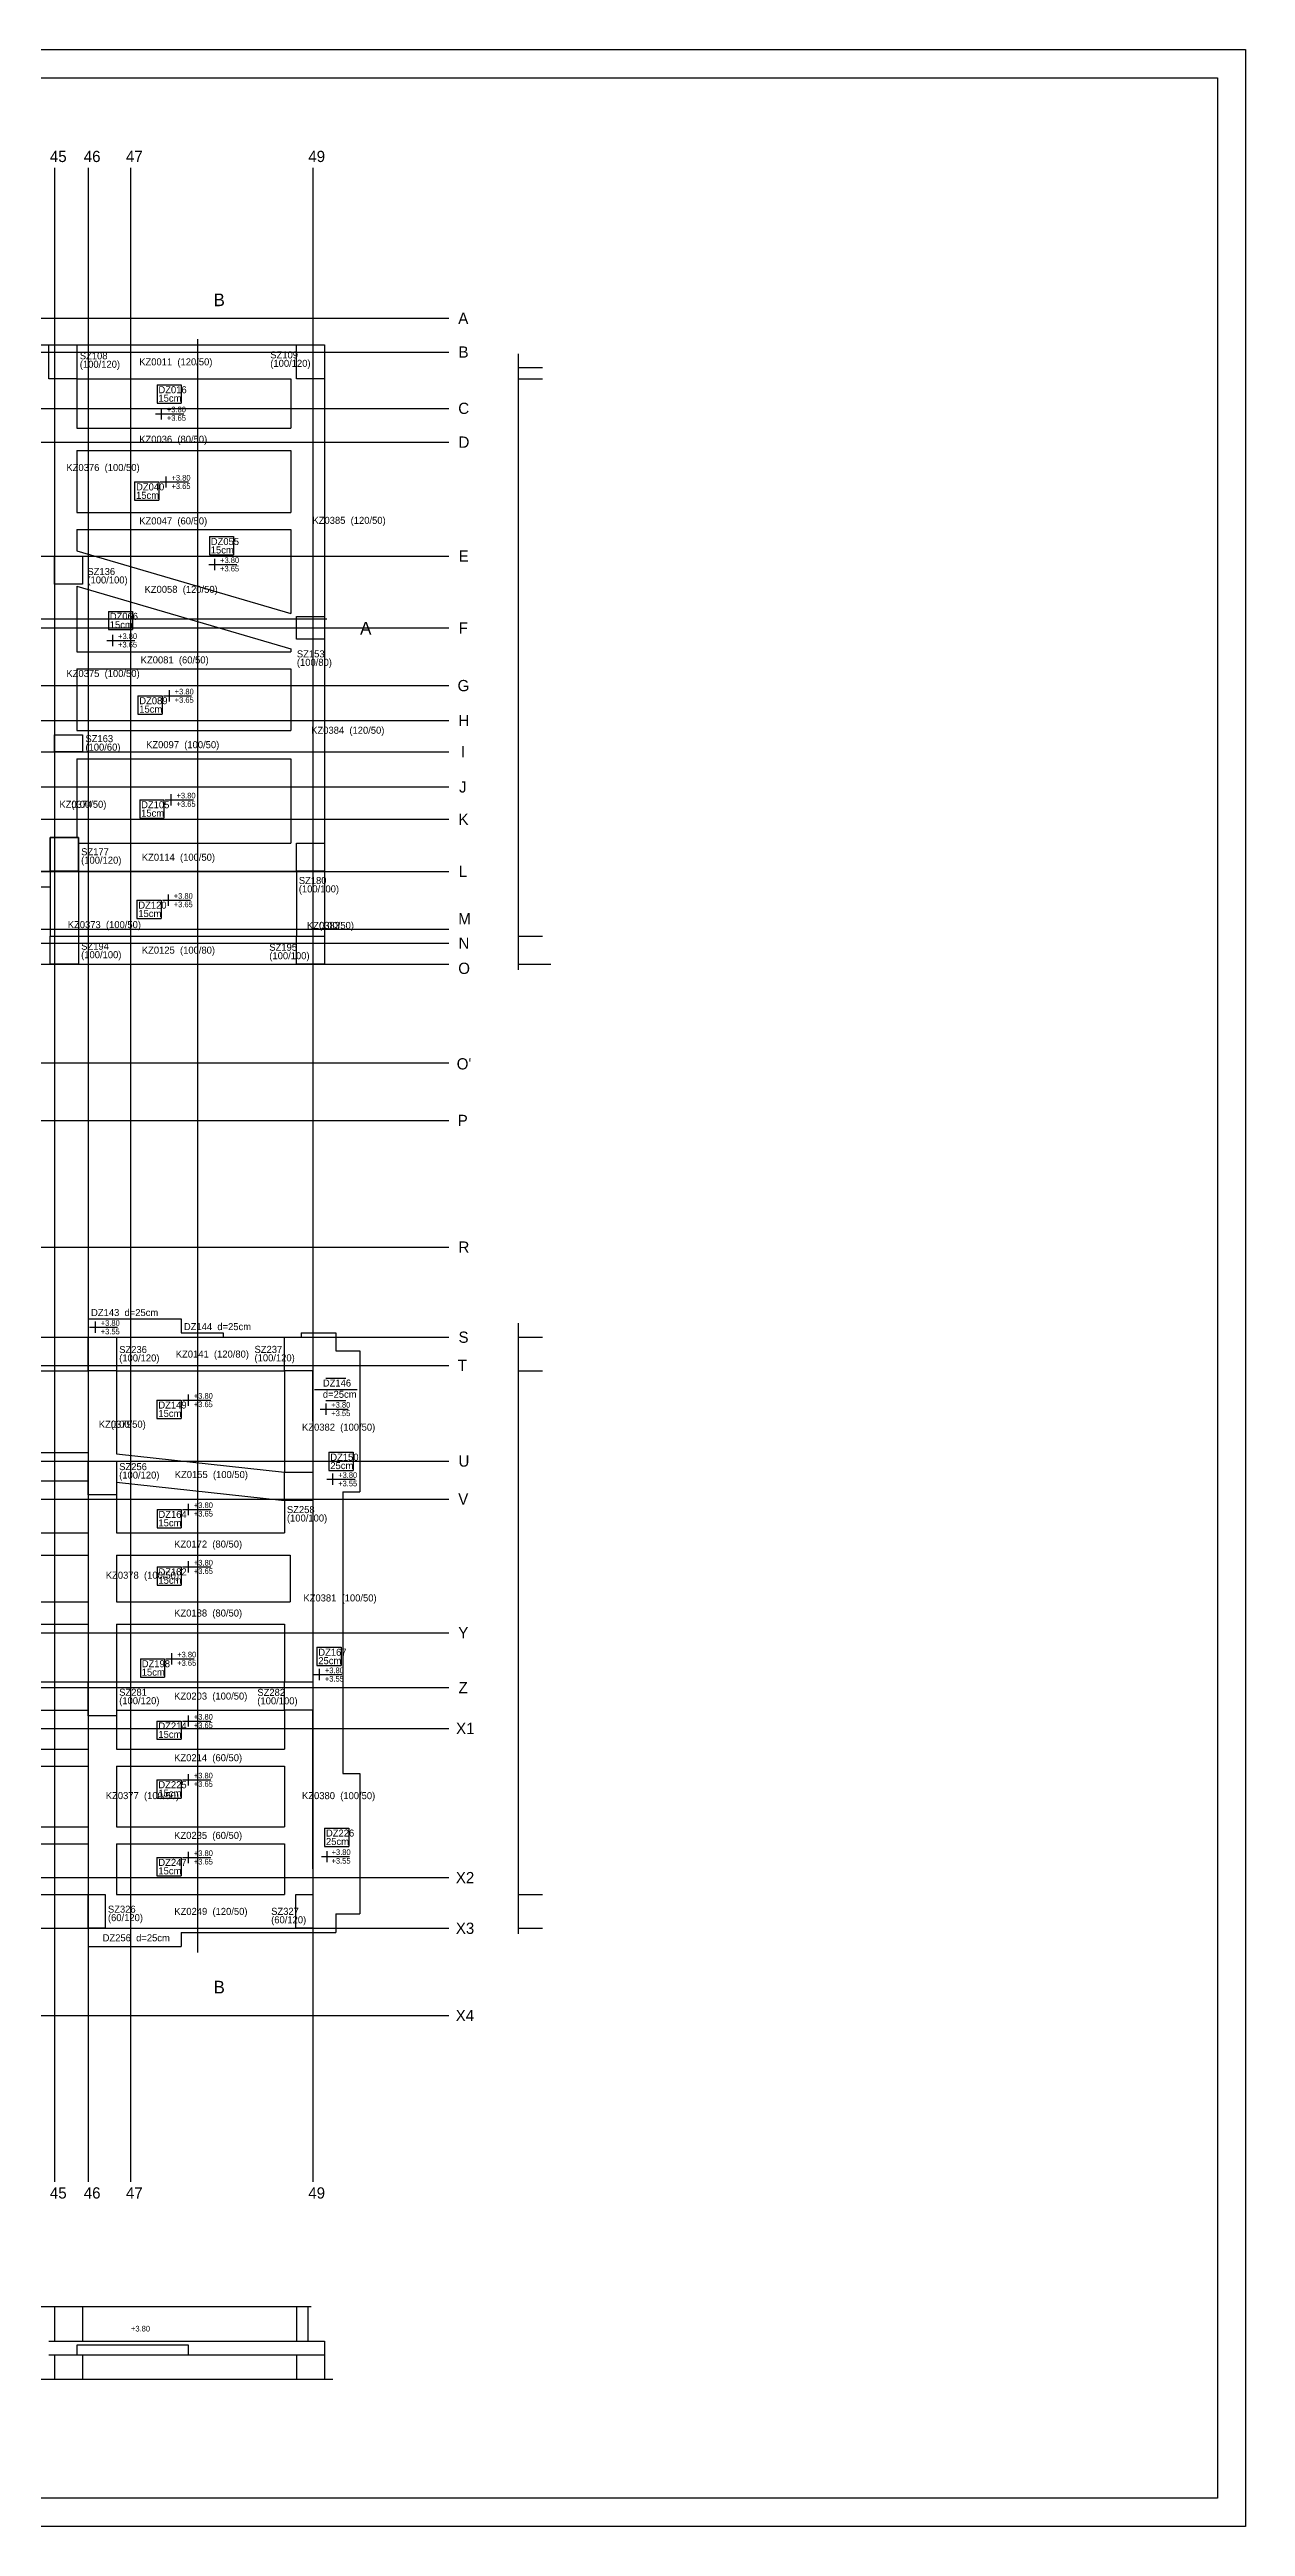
# Model space of a CAD drawing. Header units: millimetres. Extents: x -523454 to -504456, y -75378 to -66578.
# Drawn here: x -508707 to -504456, y -75378 to -66578 of the extents above; entities that cross this region are included whole.
import ezdxf

# ---------------------------------------------------------------- set-up
doc = ezdxf.new("R2010")
doc.units = ezdxf.units.MM
for name, color, linetype in [('KM Aks', 7, 'Continuous'), ('KM Döşeme Markası', 7, 'Continuous'), ('KM Kesik', 7, 'Continuous'), ('KM Kesit', 7, 'Continuous'), ('KM Kesit görünüş', 7, 'Continuous'), ('KM Kesit Simge', 7, 'Continuous'), ('KM Kiriş', 7, 'Continuous'), ('KM Kiriş Markası', 7, 'Continuous'), ('KM Kolon', 7, 'Continuous'), ('KM Kolon Markası', 7, 'Continuous'), ('KM Kot kesit', 7, 'Continuous'), ('LGP-SLAB2', 7, 'Continuous'), ('REBAR_DET2', 7, 'Continuous'), ('REBAR_DET3', 7, 'Continuous'), ('SLAB3', 7, 'Continuous'), ('TABLO', 7, 'Continuous'), ('VM Aks Markası', 7, 'Continuous')]:
    doc.layers.add(name, color=color, linetype=linetype)

msp = doc.modelspace()

# ---------------------------------------------------------------- linework, layer by layer
at = {"layer": 'KM Aks'}
for p, q in [((-508689.5, -66997.4), (-508689.5, -74152.7)), ((-508569.5, -66997.4), (-508569.5, -74152.7)), ((-508419.1, -66997.4), (-508419.1, -74152.7)), ((-507771.5, -66997.4), (-507771.5, -74152.7)), ((-521159.5, -67532.4), (-507288.3, -67532.4)), ((-521159.5, -67652.4), (-507288.3, -67652.4)), ((-521159.5, -67852.4), (-507288.3, -67852.4)), ((-521159.5, -67972.4), (-507288.3, -67972.4)), ((-521159.5, -68377.4), (-507288.3, -68377.4)), ((-521159.5, -68632.4), (-507288.3, -68632.4)), ((-521159.5, -68837.4), (-507288.3, -68837.4)), ((-521159.5, -68961.4), (-507288.3, -68961.4)), ((-521159.5, -69072.4), (-507288.3, -69072.4)), ((-521159.5, -69197.4), (-507288.3, -69197.4)), ((-521159.5, -69312.4), (-507288.3, -69312.4)), ((-521159.5, -69497.4), (-507288.3, -69497.4)), ((-521159.5, -69702.4), (-507288.3, -69702.4)), ((-521159.5, -69752.4), (-507288.3, -69752.4)), ((-521159.5, -69827.4), (-507288.3, -69827.4)), ((-521159.5, -70177.4), (-507288.3, -70177.4)), ((-521159.5, -70382.4), (-507288.3, -70382.4)), ((-521159.5, -70832.4), (-507288.3, -70832.4)), ((-521159.5, -71152.4), (-507288.3, -71152.4)), ((-521159.5, -71252.4), (-507288.3, -71252.4)), ((-521159.5, -71592.4), (-507288.3, -71592.4)), ((-521159.5, -71727.4), (-507288.3, -71727.4)), ((-521159.5, -72202.4), (-507288.3, -72202.4)), ((-521159.5, -72397.4), (-507288.3, -72397.4)), ((-521159.5, -72542.4), (-507288.3, -72542.4)), ((-521159.5, -73072.4), (-507288.3, -73072.4)), ((-521159.5, -73252.4), (-507288.3, -73252.4)), ((-521159.5, -73562.4), (-507288.3, -73562.4))]:
    msp.add_line(p, q, dxfattribs=at)
at = {"layer": 'KM Kesik'}
for p, q in [((-507039.9, -69847.3), (-507039.9, -67658.9)), ((-507039.9, -73272.4), (-507039.9, -71102.1)), ((-520718.9, -74595.8), (-507776.7, -74595.8)), ((-520744.5, -74854), (-507699.7, -74854))]:
    msp.add_line(p, q, dxfattribs=at)
at = {"layer": 'KM Kesit'}
msp.add_lwpolyline([(-508709.4, -74718.8), (-507729.5, -74718.8), (-507729.5, -74768.8), (-508213.1, -74768.8), (-508213.1, -74733.8), (-508609.4, -74733.8), (-508609.4, -74768.8), (-508709.4, -74768.8)], dxfattribs=at)
at = {"layer": 'KM Kesit görünüş'}
for p, q in [((-507039.9, -67707.3), (-506954.7, -67707.3)), ((-507039.9, -67747.3), (-506954.7, -67747.3)), ((-507039.9, -69727.3), (-506954.7, -69727.3)), ((-507039.9, -69827.3), (-506924.7, -69827.3)), ((-507039.9, -71152.1), (-506954.7, -71152.1)), ((-507039.9, -71272.1), (-506954.7, -71272.1)), ((-507039.9, -73132.4), (-506954.7, -73132.4)), ((-507039.9, -73252.4), (-506954.7, -73252.4)), ((-508689.5, -74595.8), (-508689.5, -74718.8)), ((-508589.5, -74595.8), (-508589.5, -74718.8)), ((-507829.5, -74595.8), (-507829.5, -74718.8)), ((-507789.4, -74595.8), (-507789.4, -74718.8)), ((-508689.5, -74768.8), (-508689.5, -74854)), ((-508213.1, -74768.8), (-508609.4, -74768.8)), ((-508589.5, -74768.8), (-508589.5, -74854)), ((-507829.5, -74768.8), (-507829.5, -74854)), ((-507729.5, -74768.8), (-507729.5, -74854))]:
    msp.add_line(p, q, dxfattribs=at)
at = {"layer": 'KM Kesit Simge'}
for p, q in [((-508179.9, -73338.6), (-508179.9, -67607.2)), ((-520808.7, -68600.1), (-507720.9, -68600.1))]:
    msp.add_line(p, q, dxfattribs=at)
at = {"layer": 'KM Kiriş'}
for p, q in [((-509439.4, -67627.3), (-508689.5, -67627.3)), ((-508609.4, -67627.3), (-507829.5, -67627.3)), ((-508609.4, -67747.3), (-507849.4, -67747.3)), ((-508609.4, -67747.4), (-508609.4, -67922.3)), ((-507849.4, -67747.3), (-507849.4, -67922.3)), ((-507729.4, -67747.4), (-507729.4, -68002.3)), ((-508609.4, -67922.3), (-507849.4, -67922.3)), ((-507729.4, -67922.3), (-507729.4, -68282.3)), ((-508609.4, -68002.3), (-507849.4, -68002.3)), ((-508609.4, -68002.3), (-508609.4, -68222.3)), ((-507849.4, -68002.3), (-507849.4, -68222.3)), ((-508609.4, -68222.3), (-507849.4, -68222.3)), ((-508609.4, -68282.3), (-507849.4, -68282.3)), ((-508609.4, -68282.3), (-508609.4, -68359)), ((-507849.4, -68282.3), (-507849.4, -68581.5)), ((-507729.4, -68222.3), (-507729.5, -68592.3)), ((-508609.4, -68359), (-507849.4, -68581.5)), ((-508609.4, -68484), (-507849.4, -68706.6)), ((-508609.4, -68484), (-508609.4, -68717.3)), ((-508609.4, -68717.3), (-507849.4, -68717.3)), ((-507849.4, -68706.6), (-507849.4, -68717.3)), ((-507729.4, -68672.3), (-507729.4, -68717.3)), ((-507729.4, -68717.3), (-507729.4, -69097.3)), ((-508609.4, -68777.3), (-507849.4, -68777.3)), ((-508609.4, -68777.3), (-508609.4, -68997.3)), ((-507849.4, -68777.3), (-507849.4, -68997.3)), ((-508609.4, -68997.3), (-507849.4, -68997.3)), ((-507729.4, -68997.3), (-507729.5, -69397.4)), ((-508609.4, -69097.3), (-507849.4, -69097.3)), ((-508609.4, -69097.3), (-508609.4, -69377.3)), ((-507849.4, -69097.3), (-507849.4, -69397.3)), ((-508604.6, -69397.3), (-507849.4, -69397.3)), ((-509459.5, -69497.3), (-508704.6, -69497.3)), ((-508704.6, -69497.3), (-508704.6, -69727.3)), ((-508604.6, -69497.3), (-507829.5, -69497.3)), ((-508604.6, -69497.3), (-508604.6, -69727.3)), ((-507829.5, -69497.4), (-507829.4, -69727.3)), ((-507729.4, -69497.4), (-507729.4, -69727.3)), ((-510210.5, -69552.4), (-508704.6, -69552.4)), ((-508604.6, -69727.3), (-507829.4, -69727.3)), ((-508604.6, -69827.3), (-507829.4, -69827.3)), ((-508569.4, -71087.4), (-508569.4, -71152.4)), ((-508569.4, -71087.4), (-508239.4, -71087.4)), ((-508239.4, -71087.4), (-508239.4, -71137.4)), ((-509297.5, -71152.4), (-508569.5, -71152.4)), ((-508469.5, -71152.4), (-507871.4, -71152.4)), ((-508239.4, -71137.4), (-508089.4, -71137.4)), ((-508089.4, -71137.4), (-508089.4, -71152.4)), ((-507812, -71137.4), (-507812, -71152.4)), ((-507812, -71137.4), (-507689.4, -71137.4)), ((-507812, -71152.4), (-507771.4, -71152.4)), ((-507689.4, -71137.4), (-507689.4, -71152.4)), ((-507689.4, -71152.4), (-507689.4, -71201.1)), ((-509297.5, -71272.4), (-508569.5, -71272.4)), ((-508569.5, -71272.4), (-508569.4, -71562.4)), ((-508469.5, -71272.4), (-507871.4, -71272.4)), ((-508469.4, -71272.4), (-508469.4, -71567.1)), ((-507872, -71272.4), (-507872, -71632)), ((-507772, -71272.4), (-507771.4, -71632.4)), ((-507689.4, -71201.1), (-507604.4, -71201.1)), ((-507604.4, -71201.1), (-507604.4, -71702.4)), ((-509297.5, -71562.4), (-508569.4, -71562.4)), ((-508469.4, -71567.1), (-507871.4, -71632.1)), ((-509297.5, -71662.4), (-508569.4, -71662.4)), ((-508569.4, -71662.4), (-508569.4, -71847.4)), ((-508469.4, -71667.7), (-507871.4, -71732.7)), ((-508469.4, -71667.7), (-508469.4, -71847.4)), ((-507664.4, -71702.4), (-507604.4, -71702.4)), ((-507664.4, -71702.4), (-507664.4, -72702.4)), ((-507871.4, -71732.7), (-507871.4, -71847.4)), ((-507771.4, -71732.4), (-507771.4, -72377.4)), ((-509297.5, -71847.4), (-508569.4, -71847.4)), ((-508469.4, -71847.4), (-507871.4, -71847.4)), ((-509297.5, -71927.4), (-508569.4, -71927.4)), ((-508569.4, -71927.4), (-508569.4, -72092.4)), ((-508469.4, -71927.4), (-507851.4, -71927.4)), ((-508469.4, -71927.4), (-508469.4, -72092.4)), ((-507851.4, -71927.4), (-507851.4, -72092.4)), ((-509297.5, -72092.4), (-508569.4, -72092.4)), ((-508469.4, -72092.4), (-507851.4, -72092.4)), ((-509297.5, -72172.4), (-508569.4, -72172.4)), ((-508569.4, -72172.4), (-508569.5, -72377.4)), ((-508469.4, -72172.4), (-507871.4, -72172.4)), ((-508469.4, -72172.4), (-508469.4, -72377.4)), ((-507871.4, -72172.4), (-507871.4, -72377.4)), ((-509297.5, -72377.4), (-508569.5, -72377.4)), ((-508469.5, -72377.4), (-507871.4, -72377.4)), ((-509297.5, -72477.4), (-508569.5, -72477.4)), ((-508569.5, -72477.4), (-508569.4, -72616.4)), ((-508469.4, -72477.4), (-507871.4, -72477.4)), ((-508469.4, -72477.4), (-508469.4, -72616.4)), ((-507872, -72477.4), (-507872, -72616.4)), ((-507772, -72477.4), (-507772, -72676.4)), ((-509297.5, -72616.4), (-508569.4, -72616.4)), ((-509297.5, -72676.4), (-508569.4, -72676.4)), ((-508569.4, -72676.4), (-508569.4, -72892.4)), ((-508469.4, -72616.4), (-507872, -72616.4)), ((-508469.4, -72676.4), (-507872, -72676.4)), ((-508469.4, -72676.4), (-508469.4, -72892.4)), ((-507872, -72676.4), (-507872, -72892.4)), ((-507772, -72616.4), (-507772, -72952.4)), ((-507664.4, -72702.4), (-507604.4, -72702.4)), ((-507604.4, -72702.4), (-507604.4, -73201)), ((-509297.5, -72892.4), (-508569.4, -72892.4)), ((-508469.4, -72892.4), (-507872, -72892.4)), ((-509297.5, -72952.4), (-508569.4, -72952.4)), ((-508569.4, -72952.4), (-508569.5, -73132.5)), ((-508469.4, -72952.4), (-507872, -72952.4)), ((-508469.4, -72952.4), (-508469.4, -73132.4)), ((-507872, -72952.4), (-507872, -73132.4)), ((-507772, -72952.4), (-507771.3, -73132.5)), ((-509287.5, -73132.4), (-508569.5, -73132.4)), ((-508469.4, -73132.4), (-507872, -73132.4)), ((-507689.4, -73201), (-507604.4, -73201)), ((-507689.4, -73201), (-507689.4, -73267.6)), ((-509287.5, -73252.4), (-508569.5, -73252.4)), ((-508569.4, -73252.4), (-508569.4, -73317.4)), ((-508509.5, -73252.4), (-507831.3, -73252.4)), ((-508239.4, -73267.6), (-508239.4, -73317.4)), ((-508239.4, -73267.6), (-507772, -73267.6)), ((-507832.3, -73267.6), (-507689.4, -73267.6)), ((-508569.4, -73317.4), (-508239.4, -73317.4))]:
    msp.add_line(p, q, dxfattribs=at)
at = {"layer": 'KM Kolon'}
for points in [[(-508709.4, -67627.3), (-508609.4, -67627.3), (-508609.4, -67747.3), (-508709.4, -67747.3)], [(-507829.4, -67627.3), (-507729.4, -67627.3), (-507729.4, -67747.3), (-507829.4, -67747.3)], [(-508689.4, -68377.3), (-508589.4, -68377.3), (-508589.4, -68477.3), (-508689.4, -68477.3)], [(-507829.4, -68592.3), (-507729.4, -68592.3), (-507729.4, -68672.3), (-507829.4, -68672.3)], [(-508689.4, -69012.3), (-508589.4, -69012.3), (-508589.4, -69072.3), (-508689.4, -69072.3)], [(-508704.6, -69377.3), (-508604.6, -69377.3), (-508604.6, -69497.3), (-508704.6, -69497.3)], [(-508704.6, -69377.3), (-508704.6, -69417.3), (-508704.6, -69417.3), (-508704.6, -69497.3), (-508604.6, -69497.3), (-508604.6, -69377.3)], [(-507829.4, -69397.3), (-507729.4, -69397.3), (-507729.4, -69497.3), (-507829.4, -69497.3)], [(-508704.6, -69727.3), (-508604.6, -69727.3), (-508604.6, -69827.3), (-508704.6, -69827.3)], [(-507829.4, -69727.3), (-507729.4, -69727.3), (-507729.4, -69827.3), (-507829.4, -69827.3)], [(-508569.4, -71152.4), (-508469.4, -71152.4), (-508469.4, -71272.4), (-508569.4, -71272.4)], [(-507871.4, -71152.4), (-507771.4, -71152.4), (-507771.4, -71272.4), (-507871.4, -71272.4)], [(-508569.4, -71592.4), (-508469.4, -71592.4), (-508469.4, -71712.4), (-508569.4, -71712.4)], [(-507871.4, -71632.4), (-507771.4, -71632.4), (-507771.4, -71732.4), (-507871.4, -71732.4)], [(-508569.4, -72377.4), (-508469.4, -72377.4), (-508469.4, -72497.4), (-508569.4, -72497.4)], [(-507871.4, -72377.4), (-507771.4, -72377.4), (-507771.4, -72477.4), (-507871.4, -72477.4)], [(-508569.4, -73132.4), (-508509.4, -73132.4), (-508509.4, -73252.4), (-508569.4, -73252.4)], [(-507831.4, -73132.4), (-507771.4, -73132.4), (-507771.4, -73252.4), (-507831.4, -73252.4)]]:
    msp.add_lwpolyline(points, close=True, dxfattribs=at)
at = {"layer": 'LGP-SLAB2'}
for p, q in [((-508324.9, -67768.8), (-508238.9, -67768.8)), ((-508324.9, -67768.8), (-508324.9, -67833.8)), ((-508324.9, -67833.8), (-508238.9, -67833.8)), ((-508238.9, -67768.8), (-508238.9, -67833.8)), ((-508404.4, -68114), (-508318.5, -68114)), ((-508404.4, -68114), (-508404.4, -68179)), ((-508404.4, -68179), (-508318.5, -68179)), ((-508318.5, -68114), (-508318.5, -68179)), ((-508138.9, -68308.1), (-508053.2, -68308.1)), ((-508138.9, -68308.1), (-508138.9, -68373.1)), ((-508138.9, -68373.1), (-508053.2, -68373.1)), ((-508053.2, -68308.1), (-508053.2, -68373.1)), ((-508497.9, -68573.7), (-508411.7, -68573.7)), ((-508497.9, -68573.7), (-508497.9, -68638.7)), ((-508497.9, -68638.7), (-508411.7, -68638.7)), ((-508411.7, -68573.7), (-508411.7, -68638.7)), ((-508393, -68873.7), (-508307.1, -68873.7)), ((-508393, -68873.7), (-508393, -68938.7)), ((-508307.1, -68873.7), (-508307.1, -68938.7)), ((-508393, -68938.7), (-508307.1, -68938.7)), ((-508386.4, -69243.2), (-508300.6, -69243.2)), ((-508386.4, -69243.2), (-508386.4, -69308.2)), ((-508300.6, -69243.2), (-508300.6, -69308.2)), ((-508386.4, -69308.2), (-508300.6, -69308.2)), ((-508396.4, -69599.8), (-508310.5, -69599.8)), ((-508396.4, -69599.8), (-508396.4, -69664.8)), ((-508310.5, -69599.8), (-508310.5, -69664.8)), ((-508396.4, -69664.8), (-508310.5, -69664.8)), ((-507765.5, -71337.8), (-507614, -71337.8)), ((-507725.5, -71297.8), (-507654, -71297.8)), ((-508325.1, -71375.9), (-508239.2, -71375.9)), ((-508325.1, -71375.9), (-508325.1, -71440.9)), ((-508325.1, -71440.9), (-508239.2, -71440.9)), ((-508239.2, -71375.9), (-508239.2, -71440.9)), ((-507725.5, -71377.8), (-507654, -71377.8)), ((-507714, -71561.1), (-507628.3, -71561.1)), ((-507714, -71561.1), (-507714, -71626.1)), ((-507714, -71626.1), (-507628.3, -71626.1)), ((-507628.3, -71561.1), (-507628.3, -71626.1)), ((-508324.9, -71764.5), (-508239, -71764.5)), ((-508324.9, -71764.5), (-508324.9, -71829.5)), ((-508239, -71764.5), (-508239, -71829.5)), ((-508324.9, -71829.5), (-508239, -71829.5)), ((-508324.9, -71968.6), (-508239, -71968.6)), ((-508324.9, -71968.6), (-508324.9, -72033.6)), ((-508239, -71968.6), (-508239, -72033.6)), ((-508324.9, -72033.6), (-508239, -72033.6)), ((-508384.2, -72295), (-508298.3, -72295)), ((-508384.2, -72295), (-508384.2, -72360)), ((-508298.3, -72295), (-508298.3, -72360)), ((-507756.7, -72254.2), (-507670.7, -72254.2)), ((-507756.7, -72254.2), (-507756.7, -72319.2)), ((-507756.7, -72319.2), (-507670.7, -72319.2)), ((-507670.7, -72254.2), (-507670.7, -72319.2)), ((-508384.2, -72360), (-508298.3, -72360)), ((-508325.1, -72516.1), (-508239.2, -72516.1)), ((-508325.1, -72516.1), (-508325.1, -72581.1)), ((-508325.1, -72581.1), (-508239.2, -72581.1)), ((-508239.2, -72516.1), (-508239.2, -72581.1)), ((-508325.1, -72724.9), (-508239.2, -72724.9)), ((-508325.1, -72724.9), (-508325.1, -72789.9)), ((-508239.2, -72724.9), (-508239.2, -72789.9)), ((-508325.1, -72789.9), (-508239.2, -72789.9)), ((-507729.4, -72896.6), (-507643.4, -72896.6)), ((-507729.4, -72896.6), (-507729.4, -72961.6)), ((-507643.4, -72896.6), (-507643.4, -72961.6)), ((-508325.1, -73000.8), (-508239.1, -73000.8)), ((-508325.1, -73000.8), (-508325.1, -73065.8)), ((-508239.1, -73000.8), (-508239.1, -73065.8)), ((-507729.4, -72961.6), (-507643.4, -72961.6)), ((-508325.1, -73065.8), (-508239.1, -73065.8))]:
    msp.add_line(p, q, dxfattribs=at)
at = {"layer": 'REBAR_DET2'}
for p, q in [((-508329.8, -67871.6), (-508229.8, -67871.6)), ((-508309.8, -67851.6), (-508309.8, -67891.6)), ((-508293.5, -68094), (-508293.5, -68134)), ((-508313.5, -68114), (-508213.5, -68114)), ((-508140.8, -68406.8), (-508040.8, -68406.8)), ((-508120.8, -68386.8), (-508120.8, -68426.8)), ((-508503.3, -68677), (-508403.3, -68677)), ((-508483.3, -68657), (-508483.3, -68697)), ((-508302.1, -68873.7), (-508202.1, -68873.7)), ((-508282.1, -68853.7), (-508282.1, -68893.7)), ((-508295.6, -69243.2), (-508195.6, -69243.2)), ((-508275.6, -69223.2), (-508275.6, -69263.2)), ((-508305.5, -69599.8), (-508205.5, -69599.8)), ((-508285.5, -69579.8), (-508285.5, -69619.8)), ((-508545, -71097.2), (-508545, -71137.2)), ((-508565, -71117.2), (-508465, -71117.2)), ((-508214.2, -71355.9), (-508214.2, -71395.9)), ((-508234.2, -71375.9), (-508134.2, -71375.9)), ((-507745.5, -71407.8), (-507645.5, -71407.8)), ((-507725.5, -71387.8), (-507725.5, -71427.8)), ((-507721.1, -71657.2), (-507621.1, -71657.2)), ((-507701.1, -71637.2), (-507701.1, -71677.2)), ((-508234, -71764.5), (-508134, -71764.5)), ((-508214, -71744.5), (-508214, -71784.5)), ((-508234, -71968.6), (-508134, -71968.6)), ((-508214, -71948.6), (-508214, -71988.6)), ((-508293.3, -72295), (-508193.3, -72295)), ((-508273.3, -72275), (-508273.3, -72315)), ((-507748.3, -72331.1), (-507748.3, -72371.1)), ((-507768.3, -72351.1), (-507668.3, -72351.1)), ((-508214.2, -72496.1), (-508214.2, -72536.1)), ((-508234.2, -72516.1), (-508134.2, -72516.1)), ((-508234.2, -72724.9), (-508134.2, -72724.9)), ((-508214.2, -72704.9), (-508214.2, -72744.9)), ((-508234.1, -73000.8), (-508134.1, -73000.8)), ((-508214.1, -72980.8), (-508214.1, -73020.8)), ((-507740.9, -72997.9), (-507640.9, -72997.9)), ((-507720.9, -72977.9), (-507720.9, -73017.9))]:
    msp.add_line(p, q, dxfattribs=at)
at = {"layer": 'SLAB3'}
msp.add_line((-507772, -72702.4), (-507771.4, -72702.4), dxfattribs=at)
at = {"layer": 'TABLO'}
for points in [[(-521453.6, -66577.6), (-504456.1, -66577.6), (-504456.1, -75377.6), (-521453.6, -75377.6)], [(-521353.6, -66677.6), (-504556.1, -66677.6), (-504556.1, -75277.6), (-521353.6, -75277.6)]]:
    msp.add_lwpolyline(points, close=True, dxfattribs=at)

# ---------------------------------------------------------------- texts
at = {"layer": 'KM Döşeme Markası'}
for s, p in [('15cm', (-508319.9, -67828.8)), ('DZ016', (-508319.9, -67798.8)), ('15cm', (-508399.4, -68174)), ('DZ040', (-508399.4, -68144)), ('15cm', (-508133.9, -68368.1)), ('DZ055', (-508133.9, -68338.1)), ('15cm', (-508492.9, -68633.7)), ('DZ066', (-508492.9, -68603.7)), ('DZ089', (-508388, -68903.7)), ('15cm', (-508388, -68933.7)), ('DZ105', (-508381.4, -69273.2)), ('15cm', (-508381.4, -69303.2)), ('DZ120', (-508391.4, -69629.8)), ('15cm', (-508391.4, -69659.8)), ('DZ143  d=25cm', (-508559.4, -71077.4)), ('DZ144  d=25cm', (-508229.4, -71127.4)), ('d=25cm', (-507735.5, -71367.8)), ('DZ146', (-507735.5, -71327.8)), ('15cm', (-508320.1, -71435.9)), ('DZ149', (-508320.1, -71405.9)), ('25cm', (-507709, -71621.1)), ('DZ150', (-507709, -71591.1)), ('15cm', (-508319.9, -71824.5)), ('DZ164', (-508319.9, -71794.5)), ('DZ182', (-508319.9, -71998.6)), ('15cm', (-508319.9, -72028.6)), ('15cm', (-508379.2, -72355)), ('DZ198', (-508379.2, -72325)), ('25cm', (-507751.7, -72314.2)), ('DZ167', (-507751.7, -72284.2)), ('15cm', (-508320.1, -72576.1)), ('DZ214', (-508320.1, -72546.1)), ('15cm', (-508320.1, -72784.9)), ('DZ225', (-508320.1, -72754.9)), ('25cm', (-507724.4, -72956.6)), ('DZ226', (-507724.4, -72926.6)), ('15cm', (-508320.1, -73060.8)), ('DZ247', (-508320.1, -73030.8)), ('DZ256  d=25cm', (-508518.1, -73298.8))]:
    msp.add_text(s, height=25, dxfattribs=at).set_placement(p)
at = {"layer": 'KM Kesit Simge'}
for s, p in [('B', (-508124, -67489.4)), ('A', (-507603.1, -68656)), ('B', (-508124, -73483.9))]:
    msp.add_text(s, height=45, dxfattribs=at).set_placement(p)
at = {"layer": 'KM Kiriş Markası'}
for s, p in [('KZ0011  (120/50)', (-508388.2, -67699.8)), ('KZ0036  (80/50)', (-508388.2, -67974.8)), ('KZ0376  (100/50)', (-508646.9, -68075.1)), ('KZ0047  (60/50)', (-508388.2, -68264.8)), ('KZ0385  (120/50)', (-507772.4, -68262.8)), ('KZ0058  (120/50)', (-508369.3, -68508)), ('KZ0375  (100/50)', (-508646.9, -68806.8)), ('KZ0081  (60/50)', (-508382.9, -68758.7)), ('KZ0384  (120/50)', (-507776.9, -69008.6)), ('KZ0097  (100/50)', (-508363.8, -69059.8)), ('KZ0374', (-508671.9, -69271.7)), ('(100/50)', (-508629.4, -69271.7)), ('KZ0114  (100/50)', (-508378.9, -69459.8)), ('KZ0373  (100/50)', (-508642.1, -69699.2)), ('KZ0383', (-507791.9, -69701.9)), ('(100/50)', (-507749.4, -69701.9)), ('KZ0125  (100/80)', (-508378.9, -69789.8)), ('KZ0141  (120/80)', (-508258.3, -71224.9)), ('KZ0379', (-508531.9, -71474.2)), ('(100/50)', (-508489.4, -71474.2)), ('KZ0382  (100/50)', (-507809.5, -71484.6)), ('KZ0155  (100/50)', (-508261.9, -71652.9)), ('KZ0172  (80/50)', (-508264, -71899.9)), ('KZ0378  (100/50)', (-508506.9, -72010.6)), ('KZ0381  (100/50)', (-507804.6, -72091.3)), ('KZ0188  (80/50)', (-508264, -72144.9)), ('KZ0203  (100/50)', (-508264.1, -72439.9)), ('KZ0214  (60/50)', (-508264, -72658.9)), ('KZ0377  (100/50)', (-508506.9, -72793.6)), ('KZ0380  (100/50)', (-507809.5, -72793.7)), ('KZ0235  (60/50)', (-508264, -72934.9)), ('KZ0249  (120/50)', (-508263.5, -73204.9))]:
    msp.add_text(s, height=25, dxfattribs=at).set_placement(p)
at = {"layer": 'KM Kolon Markası'}
for s, p in [('SZ108', (-508599.4, -67678.3)), ('SZ109', (-507922.3, -67675)), ('(100/120)', (-508599.4, -67708.3)), ('(100/120)', (-507922.3, -67705)), ('SZ136', (-508572.4, -68444.6)), ('(100/100)', (-508572.4, -68474.6)), ('SZ153', (-507827.8, -68737.3)), ('(100/80)', (-507827.8, -68767.3)), ('SZ163', (-508579.4, -69038.4)), ('(100/60)', (-508579.4, -69068.4)), ('SZ177', (-508594.6, -69440.2)), ('(100/120)', (-508594.6, -69470.2)), ('SZ180', (-507821, -69542.3)), ('(100/100)', (-507821, -69572.3)), ('SZ194', (-508594.6, -69776)), ('(100/100)', (-508594.6, -69806)), ('SZ195', (-507925.8, -69779.6)), ('(100/100)', (-507925.8, -69809.6)), ('SZ236', (-508459.4, -71208.7)), ('SZ237', (-507978.4, -71208.2)), ('(100/120)', (-508459.4, -71238.7)), ('(100/120)', (-507978.4, -71238.2)), ('SZ256', (-508459.4, -71624.8)), ('(100/120)', (-508459.4, -71654.8)), ('SZ258', (-507863.2, -71777.4)), ('(100/100)', (-507863.2, -71807.4)), ('SZ281', (-508459.4, -72426.4)), ('SZ282', (-507968.4, -72426.8)), ('(100/120)', (-508459.4, -72456.4)), ('(100/100)', (-507968.4, -72456.8)), ('SZ326', (-508499.4, -73197.1)), ('(60/120)', (-508499.4, -73227.1)), ('SZ327', (-507919.2, -73204.7)), ('(60/120)', (-507919.2, -73234.7))]:
    msp.add_text(s, height=25, dxfattribs=at).set_placement(p)
at = {"layer": 'KM Kot kesit'}
msp.add_text('+3.80', height=20, dxfattribs=at).set_placement((-508417.4, -74684.9))
at = {"layer": 'REBAR_DET3'}
for s, p in [('+3.80', (-508289.8, -67866.6)), ('+3.65', (-508289.8, -67896.6)), ('+3.80', (-508273.5, -68109)), ('+3.65', (-508273.5, -68139)), ('+3.80', (-508100.8, -68401.8)), ('+3.65', (-508100.8, -68431.8)), ('+3.80', (-508463.3, -68672)), ('+3.65', (-508463.3, -68702)), ('+3.80', (-508262.1, -68868.7)), ('+3.65', (-508262.1, -68898.7)), ('+3.80', (-508255.6, -69238.2)), ('+3.65', (-508255.6, -69268.2)), ('+3.80', (-508265.5, -69594.8)), ('+3.65', (-508265.5, -69624.8)), ('+3.80', (-508525, -71112.2)), ('+3.55', (-508525, -71142.2)), ('+3.80', (-508194.2, -71370.9)), ('+3.65', (-508194.2, -71400.9)), ('+3.80', (-507705.5, -71402.8)), ('+3.55', (-507705.5, -71432.8)), ('+3.80', (-507681.1, -71652.2)), ('+3.55', (-507681.1, -71682.2)), ('+3.80', (-508194, -71759.5)), ('+3.65', (-508194, -71789.5)), ('+3.80', (-508194, -71963.6)), ('+3.65', (-508194, -71993.6)), ('+3.80', (-508253.3, -72290)), ('+3.65', (-508253.3, -72320)), ('+3.80', (-507728.3, -72346.1)), ('+3.55', (-507728.3, -72376.1)), ('+3.80', (-508194.2, -72511.1)), ('+3.65', (-508194.2, -72541.1)), ('+3.80', (-508194.2, -72719.9)), ('+3.65', (-508194.2, -72749.9)), ('+3.80', (-508194.1, -72995.8)), ('+3.65', (-508194.1, -73025.8)), ('+3.55', (-507704.7, -73022.9)), ('+3.80', (-507704.4, -72992))]:
    msp.add_text(s, height=20, dxfattribs=at).set_placement(p)
at = {"layer": 'VM Aks Markası'}
for s, p in [('45', (-508705.7, -66977.4)), ('46', (-508585.2, -66977.4)), ('47', (-508435.3, -66977.4)), ('49', (-507787.2, -66977.4)), ('A', (-507254.2, -67552.4)), ('B', (-507253.3, -67672.4)), ('C', (-507254.2, -67872.4)), ('D', (-507253.3, -67992.4)), ('E', (-507252.8, -68397.4)), ('F', (-507252.8, -68652.4)), ('G', (-507256.6, -68857.4)), ('H', (-507253.3, -68981.4)), ('I', (-507244.7, -69092.4)), ('J', (-507251.4, -69217.4)), ('K', (-507253.3, -69332.5)), ('L', (-507252.3, -69517.4)), ('M', (-507254.2, -69685.8)), ('N', (-507253.3, -69772.4)), ('O', (-507254.2, -69861.9)), ("O'", (-507259.7, -70201.2)), ('P', (-507256.1, -70402.4)), ('R', (-507253.3, -70852.4)), ('S', (-507253.3, -71172.4)), ('T', (-507256.1, -71272.4)), ('U', (-507253.3, -71612.4)), ('V', (-507254.2, -71747.4)), ('Y', (-507254.2, -72222.4)), ('Z', (-507253.3, -72417.4)), ('X1', (-507262, -72562.4)), ('X2', (-507262.8, -73092.4)), ('X3', (-507262.8, -73272.4)), ('X4', (-507263.3, -73582.4)), ('45', (-508705.7, -74212.7)), ('46', (-508585.2, -74212.7)), ('47', (-508435.3, -74212.7)), ('49', (-507787.2, -74212.7))]:
    msp.add_text(s, height=40, dxfattribs=at).set_placement(p)

doc.saveas('drawing.dxf')
